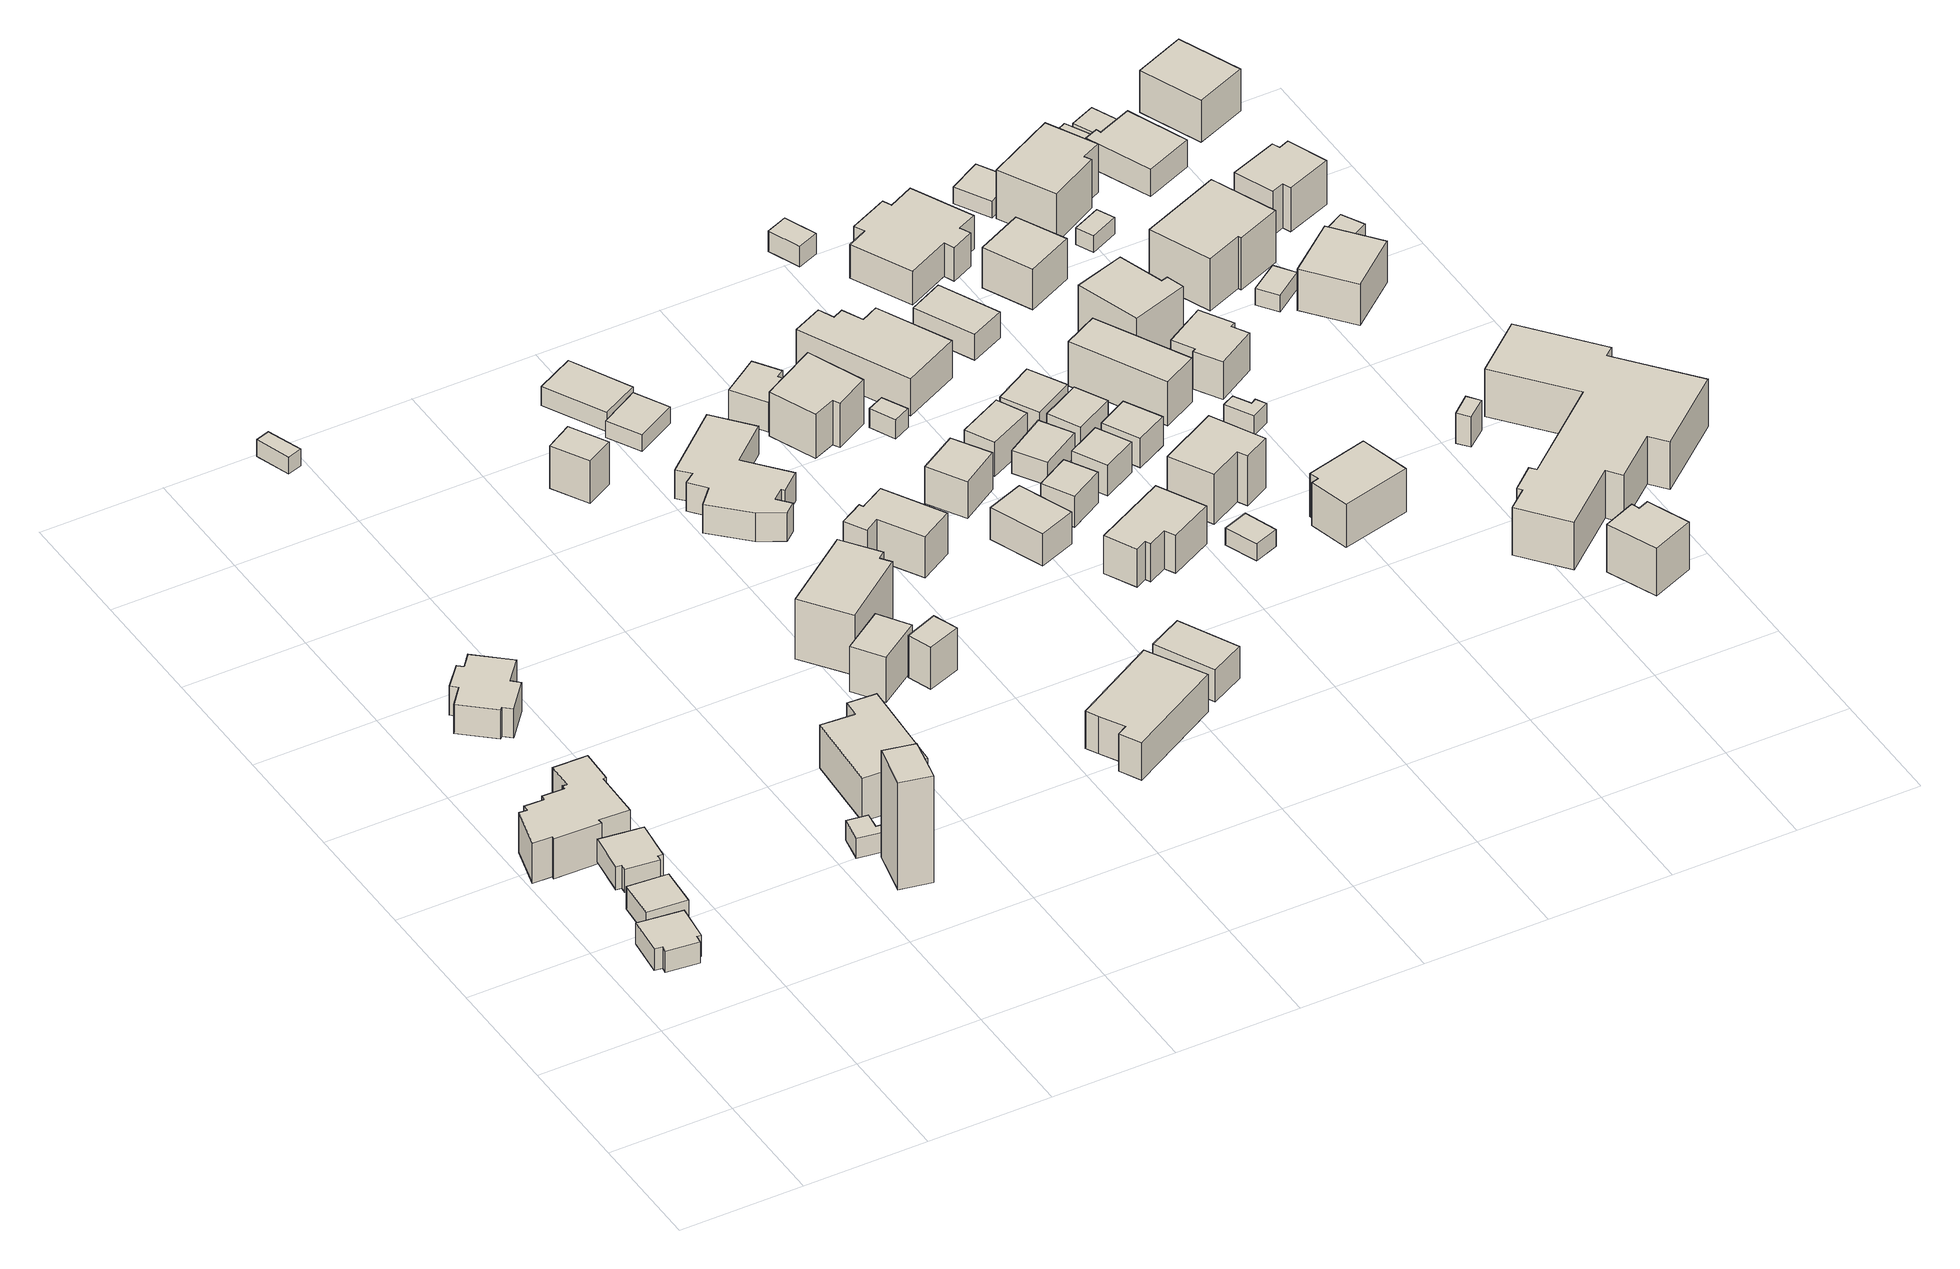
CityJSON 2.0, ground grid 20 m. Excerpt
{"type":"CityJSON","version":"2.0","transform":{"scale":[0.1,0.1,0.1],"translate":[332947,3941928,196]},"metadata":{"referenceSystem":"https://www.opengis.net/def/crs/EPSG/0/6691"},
"CityObjects":{
"building1":{"type":"Building","attributes":{"usage":"411","measuredHeight":4.6,"storeysAboveGround":1,"BuildingIDAttribute.prefecture":"14","BuildingIDAttribute.city":"14151","BuildingDetailAttribute.totalFloorArea":47.2,"BuildingDetailAttribute.buildingFootprintArea":47.2,"BuildingDetailAttribute.buildingStructureType":"601","BuildingDetailAttribute.buildingStructureOrgType":"1","BuildingDetailAttribute.orgUsage":"10","BuildingDetailAttribute.surveyYear":2015},"geometry":[{"type":"Solid","lod":"1","boundaries":[[[[0,1,2,3,4,5,6,7]],[[6,8,9,7]],[[5,10,8,6]],[[4,11,10,5]],[[3,12,11,4]],[[2,13,12,3]],[[1,14,13,2]],[[0,15,14,1]],[[7,9,15,0]],[[8,10,11,12,13,14,15,9]]]]}]},
"building2":{"type":"Building","attributes":{"usage":"411","measuredHeight":4.7,"storeysAboveGround":1,"BuildingIDAttribute.prefecture":"14","BuildingIDAttribute.city":"14151","BuildingDetailAttribute.totalFloorArea":37.82,"BuildingDetailAttribute.buildingFootprintArea":37.82,"BuildingDetailAttribute.buildingStructureType":"601","BuildingDetailAttribute.buildingStructureOrgType":"1","BuildingDetailAttribute.orgUsage":"10","BuildingDetailAttribute.surveyYear":2015},"geometry":[{"type":"Solid","lod":"1","boundaries":[[[[16,17,18,19]],[[18,20,21,19]],[[17,22,20,18]],[[16,23,22,17]],[[19,21,23,16]],[[20,22,23,21]]]]}]},
"building3":{"type":"Building","attributes":{"usage":"411","measuredHeight":4.7,"storeysAboveGround":1,"BuildingIDAttribute.prefecture":"14","BuildingIDAttribute.city":"14151","BuildingDetailAttribute.totalFloorArea":48.34,"BuildingDetailAttribute.buildingFootprintArea":48.34,"BuildingDetailAttribute.buildingStructureType":"601","BuildingDetailAttribute.buildingStructureOrgType":"1","BuildingDetailAttribute.orgUsage":"10","BuildingDetailAttribute.surveyYear":2015,"BuildingLandSlideRiskAttribute.description":"1","BuildingLandSlideRiskAttribute.areaType":"1"},"geometry":[{"type":"Solid","lod":"1","boundaries":[[[[24,25,26,27,28,29,30,31]],[[30,32,33,31]],[[29,34,32,30]],[[28,35,34,29]],[[27,36,35,28]],[[26,37,36,27]],[[25,38,37,26]],[[24,39,38,25]],[[31,33,39,24]],[[32,34,35,36,37,38,39,33]]]]}]},
"building4":{"type":"Building","attributes":{"usage":"413","measuredHeight":9.9,"storeysAboveGround":2,"BuildingIDAttribute.prefecture":"14","BuildingIDAttribute.city":"14151","BuildingDetailAttribute.totalFloorArea":221.82,"BuildingDetailAttribute.buildingFootprintArea":110.91,"BuildingDetailAttribute.buildingStructureType":"601","BuildingDetailAttribute.buildingStructureOrgType":"1","BuildingDetailAttribute.orgUsage":"30","BuildingDetailAttribute.surveyYear":2015,"BuildingLandSlideRiskAttribute.description":"1","BuildingLandSlideRiskAttribute.areaType":"1"},"geometry":[{"type":"Solid","lod":"1","boundaries":[[[[40,41,42,43,44,45,46,47,48,49,50,51,52,53,54,55,56,57]],[[56,58,59,57]],[[55,60,58,56]],[[54,61,60,55]],[[53,62,61,54]],[[52,63,62,53]],[[51,64,63,52]],[[50,65,64,51]],[[49,66,65,50]],[[48,67,66,49]],[[47,68,67,48]],[[46,69,68,47]],[[45,70,69,46]],[[44,71,70,45]],[[43,72,71,44]],[[42,73,72,43]],[[41,74,73,42]],[[40,75,74,41]],[[57,59,75,40]],[[58,60,61,62,63,64,65,66,67,68,69,70,71,72,73,74,75,59]]]]}]},
"building5":{"type":"Building","attributes":{"usage":"411","measuredHeight":7.6,"storeysAboveGround":2,"BuildingIDAttribute.prefecture":"14","BuildingIDAttribute.city":"14151","BuildingDetailAttribute.totalFloorArea":153.51,"BuildingDetailAttribute.buildingFootprintArea":76.75,"BuildingDetailAttribute.buildingStructureType":"601","BuildingDetailAttribute.buildingStructureOrgType":"1","BuildingDetailAttribute.orgUsage":"10","BuildingDetailAttribute.surveyYear":2015,"BuildingLandSlideRiskAttribute.description":"1","BuildingLandSlideRiskAttribute.areaType":"1"},"geometry":[{"type":"Solid","lod":"1","boundaries":[[[[76,77,78,79,80,81,82,83,84,85,86,87]],[[86,88,89,87]],[[85,90,88,86]],[[84,91,90,85]],[[83,92,91,84]],[[82,93,92,83]],[[81,94,93,82]],[[80,95,94,81]],[[79,96,95,80]],[[78,97,96,79]],[[77,98,97,78]],[[76,99,98,77]],[[87,89,99,76]],[[88,90,91,92,93,94,95,96,97,98,99,89]]]]}]},
"building6":{"type":"Building","attributes":{"measuredHeight":7.4,"BuildingIDAttribute.prefecture":"14","BuildingIDAttribute.city":"14151","BuildingDetailAttribute.surveyYear":2015,"BuildingLandSlideRiskAttribute.description":"1","BuildingLandSlideRiskAttribute.areaType":"1"},"geometry":[{"type":"Solid","lod":"1","boundaries":[[[[100,101,102,103,104,105]],[[104,106,107,105]],[[103,108,106,104]],[[102,109,108,103]],[[101,110,109,102]],[[100,111,110,101]],[[105,107,111,100]],[[106,108,109,110,111,107]]]]}]},
"building7":{"type":"Building","attributes":{"measuredHeight":23.4,"BuildingIDAttribute.prefecture":"14","BuildingIDAttribute.city":"14151","BuildingDetailAttribute.surveyYear":2015,"BuildingLandSlideRiskAttribute.description":"1","BuildingLandSlideRiskAttribute.areaType":"1"},"geometry":[{"type":"Solid","lod":"1","boundaries":[[[[112,113,114,115]],[[114,116,117,115]],[[113,118,116,114]],[[112,119,118,113]],[[115,117,119,112]],[[116,118,119,117]]]]}]},
"building8":{"type":"Building","attributes":{"BuildingIDAttribute.prefecture":"14","BuildingIDAttribute.city":"14151","BuildingDetailAttribute.surveyYear":2015},"geometry":[{"type":"Solid","lod":"1","boundaries":[[[[120,121,122,123]],[[122,124,125,123]],[[121,126,124,122]],[[120,127,126,121]],[[123,125,127,120]],[[124,126,127,125]]]]}]},
"building9":{"type":"Building","attributes":{"usage":"411","measuredHeight":17.8,"storeysAboveGround":2,"BuildingIDAttribute.prefecture":"14","BuildingIDAttribute.city":"14151","BuildingDetailAttribute.totalFloorArea":254.37,"BuildingDetailAttribute.buildingFootprintArea":127.19,"BuildingDetailAttribute.buildingStructureType":"601","BuildingDetailAttribute.buildingStructureOrgType":"1","BuildingDetailAttribute.orgUsage":"10","BuildingDetailAttribute.surveyYear":2015,"BuildingLandSlideRiskAttribute.description":"1","BuildingLandSlideRiskAttribute.areaType":"1"},"geometry":[{"type":"Solid","lod":"1","boundaries":[[[[128,129,130,131,132,133,134,135,136,137]],[[136,138,139,137]],[[135,140,138,136]],[[134,141,140,135]],[[133,142,141,134]],[[132,143,142,133]],[[131,144,143,132]],[[130,145,144,131]],[[129,146,145,130]],[[128,147,146,129]],[[137,139,147,128]],[[138,140,141,142,143,144,145,146,147,139]]]]}]},
"building10":{"type":"Building","attributes":{"usage":"411","measuredHeight":13.1,"storeysAboveGround":1,"BuildingIDAttribute.prefecture":"14","BuildingIDAttribute.city":"14151","BuildingDetailAttribute.totalFloorArea":41.57,"BuildingDetailAttribute.buildingFootprintArea":41.57,"BuildingDetailAttribute.buildingStructureType":"601","BuildingDetailAttribute.buildingStructureOrgType":"1","BuildingDetailAttribute.orgUsage":"10","BuildingDetailAttribute.surveyYear":2015},"geometry":[{"type":"Solid","lod":"1","boundaries":[[[[148,149,150,151]],[[150,152,153,151]],[[149,154,152,150]],[[148,155,154,149]],[[151,153,155,148]],[[152,154,155,153]]]]}]},
"building11":{"type":"Building","attributes":{"usage":"421","measuredHeight":8.4,"storeysAboveGround":2,"BuildingIDAttribute.prefecture":"14","BuildingIDAttribute.city":"14151","BuildingDetailAttribute.totalFloorArea":44.54,"BuildingDetailAttribute.buildingFootprintArea":22.27,"BuildingDetailAttribute.buildingStructureType":"610","BuildingDetailAttribute.buildingStructureOrgType":"2","BuildingDetailAttribute.orgUsage":"120","BuildingDetailAttribute.surveyYear":2015},"geometry":[{"type":"Solid","lod":"1","boundaries":[[[[156,157,158,159]],[[158,160,161,159]],[[157,162,160,158]],[[156,163,162,157]],[[159,161,163,156]],[[160,162,163,161]]]]}]},
"building12":{"type":"Building","attributes":{"usage":"411","measuredHeight":12.8,"storeysAboveGround":2,"BuildingIDAttribute.prefecture":"14","BuildingIDAttribute.city":"14151","BuildingDetailAttribute.totalFloorArea":213.74,"BuildingDetailAttribute.buildingFootprintArea":106.87,"BuildingDetailAttribute.buildingStructureType":"601","BuildingDetailAttribute.buildingStructureOrgType":"1","BuildingDetailAttribute.orgUsage":"10","BuildingDetailAttribute.surveyYear":2015},"geometry":[{"type":"Solid","lod":"1","boundaries":[[[[164,165,166,167,168,169]],[[168,170,171,169]],[[167,172,170,168]],[[166,173,172,167]],[[165,174,173,166]],[[164,175,174,165]],[[169,171,175,164]],[[170,172,173,174,175,171]]]]}]},
"building13":{"type":"Building","attributes":{"measuredHeight":8,"BuildingIDAttribute.prefecture":"14","BuildingIDAttribute.city":"14151","BuildingDetailAttribute.surveyYear":2015},"geometry":[{"type":"Solid","lod":"1","boundaries":[[[[176,177,178,179]],[[178,180,181,179]],[[177,182,180,178]],[[176,183,182,177]],[[179,181,183,176]],[[180,182,183,181]]]]}]},
"building14":{"type":"Building","attributes":{"usage":"411","measuredHeight":8.6,"storeysAboveGround":2,"BuildingIDAttribute.prefecture":"14","BuildingIDAttribute.city":"14151","BuildingDetailAttribute.totalFloorArea":284.74,"BuildingDetailAttribute.buildingFootprintArea":142.37,"BuildingDetailAttribute.buildingStructureType":"601","BuildingDetailAttribute.buildingStructureOrgType":"1","BuildingDetailAttribute.orgUsage":"10","BuildingDetailAttribute.surveyYear":2015},"geometry":[{"type":"Solid","lod":"1","boundaries":[[[[184,185,186,187,188,189,190]],[[189,191,192,190]],[[188,193,191,189]],[[187,194,193,188]],[[186,195,194,187]],[[185,196,195,186]],[[184,197,196,185]],[[190,192,197,184]],[[191,193,194,195,196,197,192]]]]}]},
"building15":{"type":"Building","attributes":{"usage":"413","measuredHeight":7,"storeysAboveGround":2,"BuildingIDAttribute.prefecture":"14","BuildingIDAttribute.city":"14151","BuildingDetailAttribute.totalFloorArea":346.52,"BuildingDetailAttribute.buildingFootprintArea":173.26,"BuildingDetailAttribute.buildingStructureType":"601","BuildingDetailAttribute.buildingStructureOrgType":"1","BuildingDetailAttribute.orgUsage":"30","BuildingDetailAttribute.surveyYear":2015},"geometry":[{"type":"Solid","lod":"1","boundaries":[[[[198,199,200,201,202,203,204,205,206,207,208,209,210,211,212]],[[211,213,214,212]],[[210,215,213,211]],[[209,216,215,210]],[[208,217,216,209]],[[207,218,217,208]],[[206,219,218,207]],[[205,220,219,206]],[[204,221,220,205]],[[203,222,221,204]],[[202,223,222,203]],[[201,224,223,202]],[[200,225,224,201]],[[199,226,225,200]],[[198,227,226,199]],[[212,214,227,198]],[[213,215,216,217,218,219,220,221,222,223,224,225,226,227,214]]]]}]},
"building16":{"type":"Building","attributes":{"measuredHeight":3.7,"BuildingIDAttribute.prefecture":"14","BuildingIDAttribute.city":"14151","BuildingDetailAttribute.surveyYear":2015},"geometry":[{"type":"Solid","lod":"1","boundaries":[[[[228,229,230,231]],[[230,232,233,231]],[[229,234,232,230]],[[228,235,234,229]],[[231,233,235,228]],[[232,234,235,233]]]]}]},
"building17":{"type":"Building","attributes":{"usage":"413","storeysAboveGround":1,"BuildingIDAttribute.prefecture":"14","BuildingIDAttribute.city":"14151","BuildingDetailAttribute.totalFloorArea":57.16,"BuildingDetailAttribute.buildingFootprintArea":57.16,"BuildingDetailAttribute.buildingStructureType":"610","BuildingDetailAttribute.buildingStructureOrgType":"2","BuildingDetailAttribute.orgUsage":"30","BuildingDetailAttribute.surveyYear":2015},"geometry":[{"type":"Solid","lod":"1","boundaries":[[[[236,237,238,239]],[[238,240,241,239]],[[237,242,240,238]],[[236,243,242,237]],[[239,241,243,236]],[[240,242,243,241]]]]}]},
"building18":{"type":"Building","attributes":{"usage":"411","measuredHeight":8.6,"storeysAboveGround":2,"BuildingIDAttribute.prefecture":"14","BuildingIDAttribute.city":"14151","BuildingDetailAttribute.totalFloorArea":133.96,"BuildingDetailAttribute.buildingFootprintArea":66.98,"BuildingDetailAttribute.buildingStructureType":"601","BuildingDetailAttribute.buildingStructureOrgType":"1","BuildingDetailAttribute.orgUsage":"10","BuildingDetailAttribute.surveyYear":2015},"geometry":[{"type":"Solid","lod":"1","boundaries":[[[[244,245,246,247,248,249,250,251]],[[250,252,253,251]],[[249,254,252,250]],[[248,255,254,249]],[[247,256,255,248]],[[246,257,256,247]],[[245,258,257,246]],[[244,259,258,245]],[[251,253,259,244]],[[252,254,255,256,257,258,259,253]]]]}]},
"building19":{"type":"Building","attributes":{"usage":"411","measuredHeight":6.3,"storeysAboveGround":1,"BuildingIDAttribute.prefecture":"14","BuildingIDAttribute.city":"14151","BuildingDetailAttribute.totalFloorArea":58.38,"BuildingDetailAttribute.buildingFootprintArea":58.38,"BuildingDetailAttribute.buildingStructureType":"601","BuildingDetailAttribute.buildingStructureOrgType":"1","BuildingDetailAttribute.orgUsage":"10","BuildingDetailAttribute.surveyYear":2015},"geometry":[{"type":"Solid","lod":"1","boundaries":[[[[260,261,262,263]],[[262,264,265,263]],[[261,266,264,262]],[[260,267,266,261]],[[263,265,267,260]],[[264,266,267,265]]]]}]},
"building20":{"type":"Building","attributes":{"usage":"411","measuredHeight":5.9,"storeysAboveGround":2,"BuildingIDAttribute.prefecture":"14","BuildingIDAttribute.city":"14151","BuildingDetailAttribute.totalFloorArea":70.37,"BuildingDetailAttribute.buildingFootprintArea":35.19,"BuildingDetailAttribute.buildingStructureType":"601","BuildingDetailAttribute.buildingStructureOrgType":"1","BuildingDetailAttribute.orgUsage":"10","BuildingDetailAttribute.surveyYear":2015},"geometry":[{"type":"Solid","lod":"1","boundaries":[[[[268,269,270,271,272,273]],[[272,274,275,273]],[[271,276,274,272]],[[270,277,276,271]],[[269,278,277,270]],[[268,279,278,269]],[[273,275,279,268]],[[274,276,277,278,279,275]]]]}]},
"building21":{"type":"Building","attributes":{"usage":"411","measuredHeight":6.5,"storeysAboveGround":2,"BuildingIDAttribute.prefecture":"14","BuildingIDAttribute.city":"14151","BuildingDetailAttribute.totalFloorArea":73.26,"BuildingDetailAttribute.buildingFootprintArea":36.63,"BuildingDetailAttribute.buildingStructureType":"601","BuildingDetailAttribute.buildingStructureOrgType":"1","BuildingDetailAttribute.orgUsage":"10","BuildingDetailAttribute.surveyYear":2015},"geometry":[{"type":"Solid","lod":"1","boundaries":[[[[280,281,282,283]],[[282,284,285,283]],[[281,286,284,282]],[[280,287,286,281]],[[283,285,287,280]],[[284,286,287,285]]]]}]},
"building22":{"type":"Building","attributes":{"usage":"411","measuredHeight":8.3,"storeysAboveGround":2,"BuildingIDAttribute.prefecture":"14","BuildingIDAttribute.city":"14151","BuildingDetailAttribute.totalFloorArea":158.36,"BuildingDetailAttribute.buildingFootprintArea":79.18,"BuildingDetailAttribute.buildingStructureType":"601","BuildingDetailAttribute.buildingStructureOrgType":"1","BuildingDetailAttribute.orgUsage":"10","BuildingDetailAttribute.surveyYear":2015},"geometry":[{"type":"Solid","lod":"1","boundaries":[[[[288,289,290,291,292,293]],[[292,294,295,293]],[[291,296,294,292]],[[290,297,296,291]],[[289,298,297,290]],[[288,299,298,289]],[[293,295,299,288]],[[294,296,297,298,299,295]]]]}]},
"building23":{"type":"Building","attributes":{"usage":"411","measuredHeight":7.8,"storeysAboveGround":2,"BuildingIDAttribute.prefecture":"14","BuildingIDAttribute.city":"14151","BuildingDetailAttribute.totalFloorArea":82.06,"BuildingDetailAttribute.buildingFootprintArea":41.03,"BuildingDetailAttribute.buildingStructureType":"601","BuildingDetailAttribute.buildingStructureOrgType":"1","BuildingDetailAttribute.orgUsage":"10","BuildingDetailAttribute.surveyYear":2015},"geometry":[{"type":"Solid","lod":"1","boundaries":[[[[300,301,302,303]],[[302,304,305,303]],[[301,306,304,302]],[[300,307,306,301]],[[303,305,307,300]],[[304,306,307,305]]]]}]},
"building24":{"type":"Building","attributes":{"usage":"411","measuredHeight":8.1,"storeysAboveGround":2,"BuildingIDAttribute.prefecture":"14","BuildingIDAttribute.city":"14151","BuildingDetailAttribute.totalFloorArea":164.44,"BuildingDetailAttribute.buildingFootprintArea":82.22,"BuildingDetailAttribute.buildingStructureType":"601","BuildingDetailAttribute.buildingStructureOrgType":"1","BuildingDetailAttribute.orgUsage":"10","BuildingDetailAttribute.surveyYear":2015},"geometry":[{"type":"Solid","lod":"1","boundaries":[[[[308,309,310,311,312,313,314,315]],[[314,316,317,315]],[[313,318,316,314]],[[312,319,318,313]],[[311,320,319,312]],[[310,321,320,311]],[[309,322,321,310]],[[308,323,322,309]],[[315,317,323,308]],[[316,318,319,320,321,322,323,317]]]]}]},
"building25":{"type":"Building","attributes":{"measuredHeight":3.5,"BuildingIDAttribute.prefecture":"14","BuildingIDAttribute.city":"14151","BuildingDetailAttribute.surveyYear":2015},"geometry":[{"type":"Solid","lod":"1","boundaries":[[[[324,325,326,327]],[[326,328,329,327]],[[325,330,328,326]],[[324,331,330,325]],[[327,329,331,324]],[[328,330,331,329]]]]}]},
"building26":{"type":"Building","attributes":{"usage":"411","measuredHeight":6.5,"storeysAboveGround":2,"BuildingIDAttribute.prefecture":"14","BuildingIDAttribute.city":"14151","BuildingDetailAttribute.totalFloorArea":58.1,"BuildingDetailAttribute.buildingFootprintArea":29.05,"BuildingDetailAttribute.buildingStructureType":"601","BuildingDetailAttribute.buildingStructureOrgType":"1","BuildingDetailAttribute.orgUsage":"10","BuildingDetailAttribute.surveyYear":2015},"geometry":[{"type":"Solid","lod":"1","boundaries":[[[[332,333,334,335]],[[334,336,337,335]],[[333,338,336,334]],[[332,339,338,333]],[[335,337,339,332]],[[336,338,339,337]]]]}]},
"building27":{"type":"Building","attributes":{"usage":"411","measuredHeight":7,"storeysAboveGround":2,"BuildingIDAttribute.prefecture":"14","BuildingIDAttribute.city":"14151","BuildingDetailAttribute.totalFloorArea":67.9,"BuildingDetailAttribute.buildingFootprintArea":33.95,"BuildingDetailAttribute.buildingStructureType":"601","BuildingDetailAttribute.buildingStructureOrgType":"1","BuildingDetailAttribute.orgUsage":"10","BuildingDetailAttribute.surveyYear":2015},"geometry":[{"type":"Solid","lod":"1","boundaries":[[[[340,341,342,343]],[[342,344,345,343]],[[341,346,344,342]],[[340,347,346,341]],[[343,345,347,340]],[[344,346,347,345]]]]}]},
"building28":{"type":"Building","attributes":{"usage":"411","measuredHeight":5.2,"storeysAboveGround":2,"BuildingIDAttribute.prefecture":"14","BuildingIDAttribute.city":"14151","BuildingDetailAttribute.totalFloorArea":72.76,"BuildingDetailAttribute.buildingFootprintArea":36.38,"BuildingDetailAttribute.buildingStructureType":"601","BuildingDetailAttribute.buildingStructureOrgType":"1","BuildingDetailAttribute.orgUsage":"10","BuildingDetailAttribute.surveyYear":2015},"geometry":[{"type":"Solid","lod":"1","boundaries":[[[[348,349,350,351]],[[350,352,353,351]],[[349,354,352,350]],[[348,355,354,349]],[[351,353,355,348]],[[352,354,355,353]]]]}]},
"building29":{"type":"Building","attributes":{"usage":"413","measuredHeight":9.7,"storeysAboveGround":2,"BuildingIDAttribute.prefecture":"14","BuildingIDAttribute.city":"14151","BuildingDetailAttribute.totalFloorArea":287.86,"BuildingDetailAttribute.buildingFootprintArea":143.93,"BuildingDetailAttribute.buildingStructureType":"601","BuildingDetailAttribute.buildingStructureOrgType":"1","BuildingDetailAttribute.orgUsage":"30","BuildingDetailAttribute.surveyYear":2015},"geometry":[{"type":"Solid","lod":"1","boundaries":[[[[356,357,358,359,360,361,362,363]],[[362,364,365,363]],[[361,366,364,362]],[[360,367,366,361]],[[359,368,367,360]],[[358,369,368,359]],[[357,370,369,358]],[[356,371,370,357]],[[363,365,371,356]],[[364,366,367,368,369,370,371,365]]]]}]},
"building30":{"type":"Building","attributes":{"BuildingIDAttribute.prefecture":"14","BuildingIDAttribute.city":"14151","BuildingDetailAttribute.surveyYear":2015},"geometry":[{"type":"Solid","lod":"1","boundaries":[[[[372,373,374,375]],[[374,376,377,375]],[[373,378,376,374]],[[372,379,378,373]],[[375,377,379,372]],[[376,378,379,377]]]]}]},
"building31":{"type":"Building","attributes":{"usage":"411","measuredHeight":6.4,"storeysAboveGround":2,"BuildingIDAttribute.prefecture":"14","BuildingIDAttribute.city":"14151","BuildingDetailAttribute.totalFloorArea":61.16,"BuildingDetailAttribute.buildingFootprintArea":30.58,"BuildingDetailAttribute.buildingStructureType":"601","BuildingDetailAttribute.buildingStructureOrgType":"1","BuildingDetailAttribute.orgUsage":"10","BuildingDetailAttribute.surveyYear":2015},"geometry":[{"type":"Solid","lod":"1","boundaries":[[[[380,381,382,383]],[[382,384,385,383]],[[381,386,384,382]],[[380,387,386,381]],[[383,385,387,380]],[[384,386,387,385]]]]}]},
"building32":{"type":"Building","attributes":{"usage":"411","measuredHeight":6.4,"storeysAboveGround":2,"BuildingIDAttribute.prefecture":"14","BuildingIDAttribute.city":"14151","BuildingDetailAttribute.totalFloorArea":80.12,"BuildingDetailAttribute.buildingFootprintArea":40.06,"BuildingDetailAttribute.buildingStructureType":"601","BuildingDetailAttribute.buildingStructureOrgType":"1","BuildingDetailAttribute.orgUsage":"10","BuildingDetailAttribute.surveyYear":2015},"geometry":[{"type":"Solid","lod":"1","boundaries":[[[[388,389,390,391]],[[390,392,393,391]],[[389,394,392,390]],[[388,395,394,389]],[[391,393,395,388]],[[392,394,395,393]]]]}]},
"building33":{"type":"Building","attributes":{"usage":"411","measuredHeight":5.3,"storeysAboveGround":2,"BuildingIDAttribute.prefecture":"14","BuildingIDAttribute.city":"14151","BuildingDetailAttribute.totalFloorArea":66.25,"BuildingDetailAttribute.buildingFootprintArea":33.12,"BuildingDetailAttribute.buildingStructureType":"601","BuildingDetailAttribute.buildingStructureOrgType":"1","BuildingDetailAttribute.orgUsage":"10","BuildingDetailAttribute.surveyYear":2015},"geometry":[{"type":"Solid","lod":"1","boundaries":[[[[396,397,398,399]],[[398,400,401,399]],[[397,402,400,398]],[[396,403,402,397]],[[399,401,403,396]],[[400,402,403,401]]]]}]},
"building34":{"type":"Building","attributes":{"usage":"411","measuredHeight":10.4,"storeysAboveGround":1,"BuildingIDAttribute.prefecture":"14","BuildingIDAttribute.city":"14151","BuildingDetailAttribute.totalFloorArea":82.31,"BuildingDetailAttribute.buildingFootprintArea":82.31,"BuildingDetailAttribute.buildingStructureType":"601","BuildingDetailAttribute.buildingStructureOrgType":"1","BuildingDetailAttribute.orgUsage":"10","BuildingDetailAttribute.surveyYear":2015},"geometry":[{"type":"Solid","lod":"1","boundaries":[[[[404,405,406,407,408,409]],[[408,410,411,409]],[[407,412,410,408]],[[406,413,412,407]],[[405,414,413,406]],[[404,415,414,405]],[[409,411,415,404]],[[410,412,413,414,415,411]]]]}]},
"building35":{"type":"Building","attributes":{"usage":"411","measuredHeight":6.4,"storeysAboveGround":2,"BuildingIDAttribute.prefecture":"14","BuildingIDAttribute.city":"14151","BuildingDetailAttribute.totalFloorArea":62.66,"BuildingDetailAttribute.buildingFootprintArea":31.33,"BuildingDetailAttribute.buildingStructureType":"601","BuildingDetailAttribute.buildingStructureOrgType":"1","BuildingDetailAttribute.orgUsage":"10","BuildingDetailAttribute.surveyYear":2015},"geometry":[{"type":"Solid","lod":"1","boundaries":[[[[416,417,418,419]],[[418,420,421,419]],[[417,422,420,418]],[[416,423,422,417]],[[419,421,423,416]],[[420,422,423,421]]]]}]},
"building36":{"type":"Building","attributes":{"measuredHeight":4.1,"BuildingIDAttribute.prefecture":"14","BuildingIDAttribute.city":"14151","BuildingDetailAttribute.surveyYear":2015,"BuildingLandSlideRiskAttribute.description":"1","BuildingLandSlideRiskAttribute.areaType":"1"},"geometry":[{"type":"Solid","lod":"1","boundaries":[[[[424,425,426,427]],[[426,428,429,427]],[[425,430,428,426]],[[424,431,430,425]],[[427,429,431,424]],[[428,430,431,429]]]]}]},
"building37":{"type":"Building","attributes":{"usage":"411","measuredHeight":5.4,"storeysAboveGround":1,"BuildingIDAttribute.prefecture":"14","BuildingIDAttribute.city":"14151","BuildingDetailAttribute.totalFloorArea":58.78,"BuildingDetailAttribute.buildingFootprintArea":58.78,"BuildingDetailAttribute.buildingStructureType":"601","BuildingDetailAttribute.buildingStructureOrgType":"1","BuildingDetailAttribute.orgUsage":"10","BuildingDetailAttribute.surveyYear":2015,"BuildingLandSlideRiskAttribute.description":"1","BuildingLandSlideRiskAttribute.areaType":"1"},"geometry":[{"type":"Solid","lod":"1","boundaries":[[[[432,433,434,435]],[[434,436,437,435]],[[433,438,436,434]],[[432,439,438,433]],[[435,437,439,432]],[[436,438,439,437]]]]}]},
"building38":{"type":"Building","attributes":{"usage":"411","measuredHeight":9,"storeysAboveGround":2,"BuildingIDAttribute.prefecture":"14","BuildingIDAttribute.city":"14151","BuildingDetailAttribute.totalFloorArea":161.4,"BuildingDetailAttribute.buildingFootprintArea":80.7,"BuildingDetailAttribute.buildingStructureType":"601","BuildingDetailAttribute.buildingStructureOrgType":"1","BuildingDetailAttribute.orgUsage":"10","BuildingDetailAttribute.surveyYear":2015},"geometry":[{"type":"Solid","lod":"1","boundaries":[[[[440,441,442,443,444,445]],[[444,446,447,445]],[[443,448,446,444]],[[442,449,448,443]],[[441,450,449,442]],[[440,451,450,441]],[[445,447,451,440]],[[446,448,449,450,451,447]]]]}]},
"building39":{"type":"Building","attributes":{"usage":"412","measuredHeight":8.7,"storeysAboveGround":2,"BuildingIDAttribute.prefecture":"14","BuildingIDAttribute.city":"14151","BuildingDetailAttribute.totalFloorArea":172.05,"BuildingDetailAttribute.buildingFootprintArea":86.02,"BuildingDetailAttribute.buildingStructureType":"610","BuildingDetailAttribute.buildingStructureOrgType":"2","BuildingDetailAttribute.orgUsage":"20","BuildingDetailAttribute.surveyYear":2015},"geometry":[{"type":"Solid","lod":"1","boundaries":[[[[452,453,454,455]],[[454,456,457,455]],[[453,458,456,454]],[[452,459,458,453]],[[455,457,459,452]],[[456,458,459,457]]]]}]},
"building40":{"type":"Building","attributes":{"usage":"411","measuredHeight":9.1,"storeysAboveGround":2,"BuildingIDAttribute.prefecture":"14","BuildingIDAttribute.city":"14151","BuildingDetailAttribute.totalFloorArea":307.06,"BuildingDetailAttribute.buildingFootprintArea":153.53,"BuildingDetailAttribute.buildingStructureType":"601","BuildingDetailAttribute.buildingStructureOrgType":"1","BuildingDetailAttribute.orgUsage":"10","BuildingDetailAttribute.surveyYear":2015,"BuildingLandSlideRiskAttribute.description":"1","BuildingLandSlideRiskAttribute.areaType":"1"},"geometry":[{"type":"Solid","lod":"1","boundaries":[[[[460,461,462,463,464,465,466,467,468,469,470,471]],[[470,472,473,471]],[[469,474,472,470]],[[468,475,474,469]],[[467,476,475,468]],[[466,477,476,467]],[[465,478,477,466]],[[464,479,478,465]],[[463,480,479,464]],[[462,481,480,463]],[[461,482,481,462]],[[460,483,482,461]],[[471,473,483,460]],[[472,474,475,476,477,478,479,480,481,482,483,473]]]]}]},
"building41":{"type":"Building","attributes":{"measuredHeight":3.5,"BuildingIDAttribute.prefecture":"14","BuildingIDAttribute.city":"14151","BuildingDetailAttribute.surveyYear":2015},"geometry":[{"type":"Solid","lod":"1","boundaries":[[[[484,485,486,487,488,489]],[[488,490,491,489]],[[487,492,490,488]],[[486,493,492,487]],[[485,494,493,486]],[[484,495,494,485]],[[489,491,495,484]],[[490,492,493,494,495,491]]]]}]},
"building42":{"type":"Building","attributes":{"usage":"411","measuredHeight":9,"storeysAboveGround":2,"BuildingIDAttribute.prefecture":"14","BuildingIDAttribute.city":"14151","BuildingDetailAttribute.totalFloorArea":91,"BuildingDetailAttribute.buildingFootprintArea":45.5,"BuildingDetailAttribute.buildingStructureType":"601","BuildingDetailAttribute.buildingStructureOrgType":"1","BuildingDetailAttribute.orgUsage":"10","BuildingDetailAttribute.surveyYear":2015,"BuildingLandSlideRiskAttribute.description":"1","BuildingLandSlideRiskAttribute.areaType":"1"},"geometry":[{"type":"Solid","lod":"1","boundaries":[[[[496,497,498,499,500,501]],[[500,502,503,501]],[[499,504,502,500]],[[498,505,504,499]],[[497,506,505,498]],[[496,507,506,497]],[[501,503,507,496]],[[502,504,505,506,507,503]]]]}]},
"building43":{"type":"Building","attributes":{"measuredHeight":8.4,"BuildingIDAttribute.prefecture":"14","BuildingIDAttribute.city":"14151","BuildingDetailAttribute.surveyYear":2015,"BuildingLandSlideRiskAttribute.description":"1","BuildingLandSlideRiskAttribute.areaType":"1"},"geometry":[{"type":"Solid","lod":"1","boundaries":[[[[508,509,510,511]],[[510,512,513,511]],[[509,514,512,510]],[[508,515,514,509]],[[511,513,515,508]],[[512,514,515,513]]]]}]},
"building44":{"type":"Building","attributes":{"usage":"411","measuredHeight":10.8,"storeysAboveGround":2,"BuildingIDAttribute.prefecture":"14","BuildingIDAttribute.city":"14151","BuildingDetailAttribute.totalFloorArea":158.16,"BuildingDetailAttribute.buildingFootprintArea":79.08,"BuildingDetailAttribute.buildingStructureType":"601","BuildingDetailAttribute.buildingStructureOrgType":"1","BuildingDetailAttribute.orgUsage":"10","BuildingDetailAttribute.surveyYear":2015,"BuildingLandSlideRiskAttribute.description":"1","BuildingLandSlideRiskAttribute.areaType":"1"},"geometry":[{"type":"Solid","lod":"1","boundaries":[[[[516,517,518,519,520,521]],[[520,522,523,521]],[[519,524,522,520]],[[518,525,524,519]],[[517,526,525,518]],[[516,527,526,517]],[[521,523,527,516]],[[522,524,525,526,527,523]]]]}]},
"building45":{"type":"Building","attributes":{"usage":"411","measuredHeight":7.4,"storeysAboveGround":2,"BuildingIDAttribute.prefecture":"14","BuildingIDAttribute.city":"14151","BuildingDetailAttribute.totalFloorArea":113.83,"BuildingDetailAttribute.buildingFootprintArea":56.91,"BuildingDetailAttribute.buildingStructureType":"601","BuildingDetailAttribute.buildingStructureOrgType":"1","BuildingDetailAttribute.orgUsage":"10","BuildingDetailAttribute.surveyYear":2015,"BuildingLandSlideRiskAttribute.description":"1","BuildingLandSlideRiskAttribute.areaType":"1"},"geometry":[{"type":"Solid","lod":"1","boundaries":[[[[528,529,530,531,532,533,534,535]],[[534,536,537,535]],[[533,538,536,534]],[[532,539,538,533]],[[531,540,539,532]],[[530,541,540,531]],[[529,542,541,530]],[[528,543,542,529]],[[535,537,543,528]],[[536,538,539,540,541,542,543,537]]]]}]},
"building46":{"type":"Building","attributes":{"usage":"411","storeysAboveGround":1,"BuildingIDAttribute.prefecture":"14","BuildingIDAttribute.city":"14151","BuildingDetailAttribute.totalFloorArea":37.86,"BuildingDetailAttribute.buildingFootprintArea":37.86,"BuildingDetailAttribute.buildingStructureType":"610","BuildingDetailAttribute.buildingStructureOrgType":"2","BuildingDetailAttribute.orgUsage":"10","BuildingDetailAttribute.surveyYear":2015,"BuildingLandSlideRiskAttribute.description":"1","BuildingLandSlideRiskAttribute.areaType":"1"},"geometry":[{"type":"Solid","lod":"1","boundaries":[[[[544,545,546,547]],[[546,548,549,547]],[[545,550,548,546]],[[544,551,550,545]],[[547,549,551,544]],[[548,550,551,549]]]]}]},
"building47":{"type":"Building","attributes":{"measuredHeight":5.8,"BuildingIDAttribute.prefecture":"14","BuildingIDAttribute.city":"14151","BuildingDetailAttribute.surveyYear":2015},"geometry":[{"type":"Solid","lod":"1","boundaries":[[[[552,553,554,555]],[[554,556,557,555]],[[553,558,556,554]],[[552,559,558,553]],[[555,557,559,552]],[[556,558,559,557]]]]}]},
"building48":{"type":"Building","attributes":{"BuildingIDAttribute.prefecture":"14","BuildingIDAttribute.city":"14151","BuildingDetailAttribute.surveyYear":2015,"BuildingLandSlideRiskAttribute.description":"1","BuildingLandSlideRiskAttribute.areaType":"1"},"geometry":[{"type":"Solid","lod":"1","boundaries":[[[[560,561,562,563]],[[562,564,565,563]],[[561,566,564,562]],[[560,567,566,561]],[[563,565,567,560]],[[564,566,567,565]]]]}]},
"building49":{"type":"Building","attributes":{"usage":"411","measuredHeight":10.6,"storeysAboveGround":2,"BuildingIDAttribute.prefecture":"14","BuildingIDAttribute.city":"14151","BuildingDetailAttribute.totalFloorArea":204.53,"BuildingDetailAttribute.buildingFootprintArea":102.27,"BuildingDetailAttribute.buildingStructureType":"601","BuildingDetailAttribute.buildingStructureOrgType":"1","BuildingDetailAttribute.orgUsage":"10","BuildingDetailAttribute.surveyYear":2015,"BuildingLandSlideRiskAttribute.description":"1","BuildingLandSlideRiskAttribute.areaType":"1"},"geometry":[{"type":"Solid","lod":"1","boundaries":[[[[568,569,570,571,572,573]],[[572,574,575,573]],[[571,576,574,572]],[[570,577,576,571]],[[569,578,577,570]],[[568,579,578,569]],[[573,575,579,568]],[[574,576,577,578,579,575]]]]}]},
"building50":{"type":"Building","attributes":{"usage":"422","measuredHeight":10.6,"storeysAboveGround":2,"BuildingIDAttribute.prefecture":"14","BuildingIDAttribute.city":"14151","BuildingDetailAttribute.totalFloorArea":1012.1,"BuildingDetailAttribute.buildingFootprintArea":506.05,"BuildingDetailAttribute.buildingStructureType":"610","BuildingDetailAttribute.buildingStructureOrgType":"2","BuildingDetailAttribute.orgUsage":"135","BuildingDetailAttribute.surveyYear":2015},"geometry":[{"type":"Solid","lod":"1","boundaries":[[[[580,581,582,583,584,585,586,587,588,589,590,591,592,593,594,595]],[[594,596,597,595]],[[593,598,596,594]],[[592,599,598,593]],[[591,600,599,592]],[[590,601,600,591]],[[589,602,601,590]],[[588,603,602,589]],[[587,604,603,588]],[[586,605,604,587]],[[585,606,605,586]],[[584,607,606,585]],[[583,608,607,584]],[[582,609,608,583]],[[581,610,609,582]],[[580,611,610,581]],[[595,597,611,580]],[[596,598,599,600,601,602,603,604,605,606,607,608,609,610,611,597]]]]}]},
"building51":{"type":"Building","attributes":{"BuildingIDAttribute.prefecture":"14","BuildingIDAttribute.city":"14151","BuildingDetailAttribute.surveyYear":2015,"BuildingLandSlideRiskAttribute.description":"1","BuildingLandSlideRiskAttribute.areaType":"1"},"geometry":[{"type":"Solid","lod":"1","boundaries":[[[[612,613,614,615]],[[614,616,617,615]],[[613,618,616,614]],[[612,619,618,613]],[[615,617,619,612]],[[616,618,619,617]]]]}]},
"building52":{"type":"Building","attributes":{"usage":"411","measuredHeight":10.6,"storeysAboveGround":2,"BuildingIDAttribute.prefecture":"14","BuildingIDAttribute.city":"14151","BuildingDetailAttribute.totalFloorArea":264.57,"BuildingDetailAttribute.buildingFootprintArea":132.28,"BuildingDetailAttribute.buildingStructureType":"601","BuildingDetailAttribute.buildingStructureOrgType":"1","BuildingDetailAttribute.orgUsage":"10","BuildingDetailAttribute.surveyYear":2015,"BuildingLandSlideRiskAttribute.description":"1","BuildingLandSlideRiskAttribute.areaType":"1"},"geometry":[{"type":"Solid","lod":"1","boundaries":[[[[620,621,622,623,624,625]],[[624,626,627,625]],[[623,628,626,624]],[[622,629,628,623]],[[621,630,629,622]],[[620,631,630,621]],[[625,627,631,620]],[[626,628,629,630,631,627]]]]}]},
"building53":{"type":"Building","attributes":{"measuredHeight":4.3,"BuildingIDAttribute.prefecture":"14","BuildingIDAttribute.city":"14151","BuildingDetailAttribute.surveyYear":2015,"BuildingLandSlideRiskAttribute.description":"1","BuildingLandSlideRiskAttribute.areaType":"1"},"geometry":[{"type":"Solid","lod":"1","boundaries":[[[[632,633,634,635]],[[634,636,637,635]],[[633,638,636,634]],[[632,639,638,633]],[[635,637,639,632]],[[636,638,639,637]]]]}]},
"building54":{"type":"Building","attributes":{"usage":"411","measuredHeight":9.2,"storeysAboveGround":2,"BuildingIDAttribute.prefecture":"14","BuildingIDAttribute.city":"14151","BuildingDetailAttribute.totalFloorArea":159.06,"BuildingDetailAttribute.buildingFootprintArea":79.53,"BuildingDetailAttribute.buildingStructureType":"601","BuildingDetailAttribute.buildingStructureOrgType":"1","BuildingDetailAttribute.orgUsage":"10","BuildingDetailAttribute.surveyYear":2015,"BuildingLandSlideRiskAttribute.description":"1","BuildingLandSlideRiskAttribute.areaType":"1"},"geometry":[{"type":"Solid","lod":"1","boundaries":[[[[640,641,642,643]],[[642,644,645,643]],[[641,646,644,642]],[[640,647,646,641]],[[643,645,647,640]],[[644,646,647,645]]]]}]},
"building55":{"type":"Building","attributes":{"usage":"411","measuredHeight":6.9,"storeysAboveGround":2,"BuildingIDAttribute.prefecture":"14","BuildingIDAttribute.city":"14151","BuildingDetailAttribute.totalFloorArea":147.62,"BuildingDetailAttribute.buildingFootprintArea":73.81,"BuildingDetailAttribute.buildingStructureType":"601","BuildingDetailAttribute.buildingStructureOrgType":"1","BuildingDetailAttribute.orgUsage":"10","BuildingDetailAttribute.surveyYear":2015,"BuildingLandSlideRiskAttribute.description":"1","BuildingLandSlideRiskAttribute.areaType":"1"},"geometry":[{"type":"Solid","lod":"1","boundaries":[[[[648,649,650,651,652,653]],[[652,654,655,653]],[[651,656,654,652]],[[650,657,656,651]],[[649,658,657,650]],[[648,659,658,649]],[[653,655,659,648]],[[654,656,657,658,659,655]]]]}]},
"building56":{"type":"Building","attributes":{"measuredHeight":3.5,"BuildingIDAttribute.prefecture":"14","BuildingIDAttribute.city":"14151","BuildingDetailAttribute.surveyYear":2015,"BuildingLandSlideRiskAttribute.description":"1","BuildingLandSlideRiskAttribute.areaType":"1"},"geometry":[{"type":"Solid","lod":"1","boundaries":[[[[660,661,662,663]],[[662,664,665,663]],[[661,666,664,662]],[[660,667,666,661]],[[663,665,667,660]],[[664,666,667,665]]]]}]},
"building57":{"type":"Building","attributes":{"usage":"411","measuredHeight":5.8,"storeysAboveGround":2,"BuildingIDAttribute.prefecture":"14","BuildingIDAttribute.city":"14151","BuildingDetailAttribute.totalFloorArea":28.51,"BuildingDetailAttribute.buildingFootprintArea":14.25,"BuildingDetailAttribute.buildingStructureType":"601","BuildingDetailAttribute.buildingStructureOrgType":"1","BuildingDetailAttribute.orgUsage":"10","BuildingDetailAttribute.surveyYear":2015,"BuildingLandSlideRiskAttribute.description":"1","BuildingLandSlideRiskAttribute.areaType":"1"},"geometry":[{"type":"Solid","lod":"1","boundaries":[[[[668,669,670,671]],[[670,672,673,671]],[[669,674,672,670]],[[668,675,674,669]],[[671,673,675,668]],[[672,674,675,673]]]]}]},
"building58":{"type":"Building","attributes":{"usage":"411","measuredHeight":8.9,"storeysAboveGround":1,"BuildingIDAttribute.prefecture":"14","BuildingIDAttribute.city":"14151","BuildingDetailAttribute.totalFloorArea":70.48,"BuildingDetailAttribute.buildingFootprintArea":70.48,"BuildingDetailAttribute.buildingStructureType":"601","BuildingDetailAttribute.buildingStructureOrgType":"1","BuildingDetailAttribute.orgUsage":"10","BuildingDetailAttribute.surveyYear":2015,"BuildingLandSlideRiskAttribute.description":"1","BuildingLandSlideRiskAttribute.areaType":"1"},"geometry":[{"type":"Solid","lod":"1","boundaries":[[[[676,677,678,679,680,681,682,683]],[[682,684,685,683]],[[681,686,684,682]],[[680,687,686,681]],[[679,688,687,680]],[[678,689,688,679]],[[677,690,689,678]],[[676,691,690,677]],[[683,685,691,676]],[[684,686,687,688,689,690,691,685]]]]}]},
"building59":{"type":"Building","attributes":{"usage":"411","measuredHeight":8.4,"storeysAboveGround":2,"BuildingIDAttribute.prefecture":"14","BuildingIDAttribute.city":"14151","BuildingDetailAttribute.totalFloorArea":160.11,"BuildingDetailAttribute.buildingFootprintArea":80.05,"BuildingDetailAttribute.buildingStructureType":"601","BuildingDetailAttribute.buildingStructureOrgType":"1","BuildingDetailAttribute.orgUsage":"10","BuildingDetailAttribute.surveyYear":2015,"BuildingLandSlideRiskAttribute.description":"1","BuildingLandSlideRiskAttribute.areaType":"1"},"geometry":[{"type":"Solid","lod":"1","boundaries":[[[[692,693,694,695]],[[694,696,697,695]],[[693,698,696,694]],[[692,699,698,693]],[[695,697,699,692]],[[696,698,699,697]]]]}]}
},
"vertices":[
[120,345,33],[113,284,33],[106,285,33],[104,272,33],[51,278,33],[53,288,33],[40,290,33],[47,354,33],[40,290,71],[47,354,71],[53,288,71],[51,278,71],[104,272,71],[106,285,71],[113,284,71],[120,345,71],
[74,427,34],[139,422,34],[134,357,34],[69,362,34],[134,357,75],[69,362,75],[139,422,75],[74,427,75],
[163,532,32],[155,465,32],[147,466,32],[146,457,32],[92,463,32],[93,473,32],[84,474,32],[92,541,32],[84,474,73],[92,541,73],[93,473,73],[92,463,73],[146,457,73],[147,466,73],[155,465,73],[163,532,73],
[39,570,3],[39,575,3],[8,576,3],[26,646,3],[39,645,3],[39,655,3],[72,654,3],[72,662,3],[109,661,3],[109,668,3],[116,667,3],[117,710,3],[173,709,3],[171,653,3],[166,653,3],[164,574,3],[115,576,3],[115,568,3],[115,576,74],[115,568,74],[164,574,74],[166,653,74],[171,653,74],[173,709,74],[117,710,74],[116,667,74],[109,668,74],[109,661,74],[72,662,74],[72,654,74],[39,655,74],[39,645,74],[26,646,74],[8,576,74],[39,575,74],[39,570,74],
[188,934,31],[157,898,31],[169,887,31],[130,841,31],[117,852,31],[113,848,31],[62,891,31],[87,921,31],[77,930,31],[108,965,31],[117,958,31],[135,979,31],[117,958,83],[135,979,83],[108,965,83],[77,930,83],[87,921,83],[62,891,83],[113,848,83],[117,852,83],[130,841,83],[169,887,83],[157,898,83],[188,934,83],
[380,345,93],[414,340,93],[410,313,93],[424,311,93],[421,294,93],[373,302,93],[421,294,128],[373,302,128],[424,311,128],[410,313,128],[414,340,128],[380,345,128],
[404,287,93],[455,276,93],[440,201,93],[388,212,93],[440,201,284],[388,212,284],[455,276,284],[404,287,284],
[112,1409,131],[88,1401,131],[69,1458,131],[92,1465,131],[69,1458,161],[92,1465,161],[88,1401,161],[112,1409,161],
[523,363,93],[505,365,93],[504,354,93],[460,357,93],[460,367,93],[421,369,93],[429,503,93],[484,499,93],[486,527,93],[533,524,93],[486,527,170],[533,524,170],[484,499,170],[429,503,170],[421,369,170],[460,367,170],[460,357,170],[504,354,170],[505,365,170],[523,363,170],
[600,645,122],[632,597,122],[564,552,122],[532,599,122],[564,552,203],[532,599,203],[632,597,203],[600,645,203],
[385,1186,137],[429,1211,137],[462,1152,137],[417,1128,137],[462,1152,213],[417,1128,213],[429,1211,213],[385,1186,213],
[619,785,124],[661,728,124],[649,719,124],[661,703,124],[555,625,124],[501,698,124],[555,625,231],[501,698,231],[661,703,231],[649,719,231],[661,728,231],[619,785,231],
[615,515,151],[601,554,151],[654,575,151],[669,535,151],[654,575,226],[669,535,226],[601,554,226],[615,515,226],
[725,114,223],[707,148,223],[724,157,223],[702,196,223],[692,215,223],[831,293,223],[882,201,223],[831,293,290],[882,201,290],[692,215,290],[702,196,290],[724,157,290],[707,148,290],[725,114,290],
[628,1168,134],[678,1109,134],[617,1057,134],[671,993,134],[639,966,134],[635,971,134],[617,956,134],[634,936,134],[616,921,134],[577,943,134],[523,996,134],[549,1024,134],[527,1050,134],[545,1063,134],[527,1082,134],[545,1063,185],[527,1082,185],[527,1050,185],[549,1024,185],[523,996,185],[577,943,185],[616,921,185],[634,936,185],[617,956,185],[635,971,185],[639,966,185],[671,993,185],[617,1057,185],[678,1109,185],[628,1168,185],
[526,1379,142],[575,1282,142],[514,1251,142],[464,1347,142],[514,1251,176],[464,1347,176],[575,1282,176],[526,1379,176],
[570,1274,144],[599,1220,144],[534,1185,144],[505,1238,144],[534,1185,174],[505,1238,174],[599,1220,174],[570,1274,174],
[790,773,145],[736,742,145],[697,810,145],[673,796,145],[654,830,145],[692,851,145],[695,845,145],[736,868,145],[695,845,218],[736,868,218],[692,851,218],[654,830,218],[673,796,218],[697,810,218],[736,742,218],[790,773,218],
[958,245,222],[902,216,222],[855,310,222],[911,339,222],[855,310,279],[911,339,279],[902,216,279],[958,245,279],
[731,1222,149],[758,1182,149],[746,1174,149],[754,1162,149],[705,1130,149],[671,1182,149],[705,1130,202],[671,1182,202],[754,1162,202],[746,1174,202],[758,1182,202],[731,1222,202],
[839,739,175],[899,762,175],[933,674,175],[873,651,175],[933,674,232],[873,651,232],[899,762,232],[839,739,232],
[795,1175,146],[832,1083,146],[777,1053,146],[771,1064,146],[735,1049,146],[704,1125,146],[735,1049,225],[704,1125,225],[771,1064,225],[777,1053,225],[832,1083,225],[795,1175,225],
[847,817,155],[812,876,155],[875,914,155],[910,856,155],[875,914,221],[910,856,221],[812,876,221],[847,817,221],
[1035,616,211],[1074,541,211],[1004,505,211],[995,522,211],[964,506,211],[960,515,211],[942,505,211],[916,555,211],[942,505,279],[916,555,279],[960,515,279],[964,506,279],[995,522,279],[1004,505,279],[1074,541,279],[1035,616,279],
[875,1033,157],[847,1019,157],[828,1060,157],[855,1073,157],[828,1060,191],[855,1073,191],[847,1019,191],[875,1033,191],
[948,692,186],[921,741,186],[976,772,186],[1004,723,186],[976,772,241],[1004,723,241],[921,741,241],[948,692,241],
[922,871,163],[899,917,163],[971,953,163],[994,906,163],[971,953,224],[994,906,224],[899,917,224],[922,871,224],
[963,794,184],[933,843,184],[999,883,184],[1029,833,184],[999,883,225],[1029,833,225],[933,843,225],[963,794,225],
[804,1224,161],[853,1247,161],[864,1222,161],[881,1230,161],[897,1197,161],[925,1211,161],[981,1094,161],[888,1049,161],[981,1094,228],[888,1049,228],[925,1211,228],[897,1197,228],[881,1230,228],[864,1222,228],[853,1247,228],[804,1224,228],
[1107,458,225],[1087,511,225],[1128,526,225],[1147,473,225],[1128,526,255],[1147,473,255],[1087,511,255],[1107,458,255],
[1050,812,186],[1078,759,186],[1023,730,186],[995,783,186],[1023,730,241],[995,783,241],[1078,759,241],[1050,812,241],
[1011,900,169],[980,958,169],[1044,994,169],[1076,935,169],[1044,994,222],[1076,935,222],[980,958,222],[1011,900,222],
[1043,841,183],[1017,891,183],[1080,924,183],[1106,874,183],[1080,924,224],[1106,874,224],[1017,891,224],[1043,841,224],
[1168,699,205],[1212,615,205],[1170,593,205],[1162,608,205],[1109,580,205],[1072,648,205],[1109,580,294],[1072,648,294],[1162,608,294],[1170,593,294],[1212,615,294],[1168,699,294],
[1146,789,186],[1094,762,186],[1064,820,186],[1115,847,186],[1064,820,238],[1115,847,238],[1094,762,238],[1146,789,238],
[949,1421,169],[915,1407,169],[894,1459,169],[928,1473,169],[894,1459,206],[928,1473,206],[915,1407,206],[949,1421,206],
[1078,1128,171],[1022,1102,171],[977,1197,171],[1033,1224,171],[977,1197,217],[1033,1224,217],[1022,1102,217],[1078,1128,217],
[1226,414,232],[1209,481,232],[1221,484,232],[1217,500,232],[1318,526,232],[1339,442,232],[1318,526,309],[1339,442,309],[1217,500,309],[1221,484,309],[1209,481,309],[1226,414,309],
[1234,861,179],[1178,832,179],[1102,979,179],[1158,1008,179],[1102,979,258],[1158,1008,258],[1178,832,258],[1234,861,258],
[1143,1315,174],[1112,1301,174],[1120,1284,174],[1083,1266,174],[1076,1283,174],[1006,1249,174],[960,1345,174],[993,1361,174],[985,1378,174],[1048,1407,174],[1055,1393,174],[1096,1413,174],[1055,1393,234],[1096,1413,234],[1048,1407,234],[985,1378,234],[993,1361,234],[960,1345,234],[1006,1249,234],[1076,1283,234],[1083,1266,234],[1120,1284,234],[1112,1301,234],[1143,1315,234],
[1226,758,215],[1246,768,215],[1261,741,215],[1270,746,215],[1279,730,215],[1250,714,215],[1279,730,250],[1250,714,250],[1270,746,250],[1261,741,250],[1246,768,250],[1226,758,250],
[1456,83,327],[1509,105,327],[1514,92,327],[1531,99,327],[1559,30,327],[1490,1,327],[1559,30,412],[1490,1,412],[1531,99,412],[1514,92,412],[1509,105,412],[1456,83,412],
[1219,1186,180],[1143,1150,180],[1106,1228,180],[1181,1264,180],[1106,1228,252],[1181,1264,252],[1143,1150,252],[1219,1186,252],
[1248,1088,182],[1272,1013,182],[1283,1016,182],[1292,987,182],[1200,957,182],[1166,1062,182],[1200,957,276],[1166,1062,276],[1292,987,276],[1283,1016,276],[1272,1013,276],[1248,1088,276],
[1298,956,186],[1328,905,186],[1320,901,186],[1335,875,186],[1270,837,186],[1245,879,186],[1251,882,186],[1231,916,186],[1251,882,253],[1231,916,253],[1245,879,253],[1270,837,253],[1335,875,253],[1320,901,253],[1328,905,253],[1298,956,253],
[1162,1407,184],[1215,1436,184],[1245,1382,184],[1193,1352,184],[1245,1382,214],[1193,1352,214],[1215,1436,214],[1162,1407,214],
[1488,535,261],[1503,516,261],[1472,491,261],[1457,509,261],[1472,491,315],[1457,509,315],[1503,516,315],[1488,535,315],
[1306,1255,192],[1319,1227,192],[1273,1206,192],[1260,1234,192],[1273,1206,222],[1260,1234,222],[1319,1227,222],[1306,1255,222],
[1196,1346,186],[1308,1404,186],[1349,1326,186],[1318,1311,186],[1324,1300,186],[1243,1257,186],[1324,1300,273],[1243,1257,273],[1318,1311,273],[1349,1326,273],[1308,1404,273],[1196,1346,273],
[1616,428,261],[1522,541,261],[1605,610,261],[1700,495,261],[1685,483,261],[1782,366,261],[1666,270,261],[1644,297,261],[1572,238,261],[1555,260,261],[1460,181,261],[1401,253,261],[1434,280,261],[1428,287,261],[1466,319,261],[1474,310,261],[1466,319,346],[1474,310,346],[1428,287,346],[1434,280,346],[1401,253,346],[1460,181,346],[1555,260,346],[1572,238,346],[1644,297,346],[1666,270,346],[1782,366,346],[1685,483,346],[1700,495,346],[1605,610,346],[1522,541,346],[1616,428,346],
[1438,991,223],[1460,960,223],[1414,927,223],[1391,958,223],[1414,927,253],[1391,958,253],[1460,960,253],[1438,991,253],
[1437,1161,196],[1480,1056,196],[1408,1026,196],[1406,1031,196],[1347,1007,196],[1306,1107,196],[1347,1007,289],[1306,1107,289],[1406,1031,289],[1408,1026,289],[1480,1056,289],[1437,1161,289],
[1324,1418,196],[1357,1435,196],[1379,1392,196],[1347,1375,196],[1379,1392,231],[1347,1375,231],[1357,1435,231],[1324,1418,231],
[1493,841,227],[1434,914,227],[1515,979,227],[1574,906,227],[1515,979,301],[1574,906,301],[1434,914,301],[1493,841,301],
[1356,1373,199],[1378,1382,199],[1381,1374,199],[1437,1397,199],[1477,1299,199],[1400,1267,199],[1477,1299,248],[1400,1267,248],[1437,1397,248],[1381,1374,248],[1378,1382,248],[1356,1373,248],
[1390,1383,196],[1368,1431,196],[1409,1449,196],[1430,1401,196],[1409,1449,229],[1430,1401,229],[1368,1431,229],[1390,1383,229],
[1559,1011,229],[1578,975,229],[1541,955,229],[1521,990,229],[1541,955,282],[1521,990,282],[1578,975,282],[1559,1011,282],
[1553,1192,206],[1558,1180,206],[1575,1187,206],[1600,1122,206],[1526,1094,206],[1521,1107,206],[1500,1099,206],[1475,1163,206],[1500,1099,285],[1475,1163,285],[1521,1107,285],[1526,1094,285],[1600,1122,285],[1575,1187,285],[1558,1180,285],[1553,1192,285],
[1607,1375,195],[1524,1342,195],[1483,1443,195],[1565,1477,195],[1483,1443,270],[1565,1477,270],[1524,1342,270],[1607,1375,270]
]}
